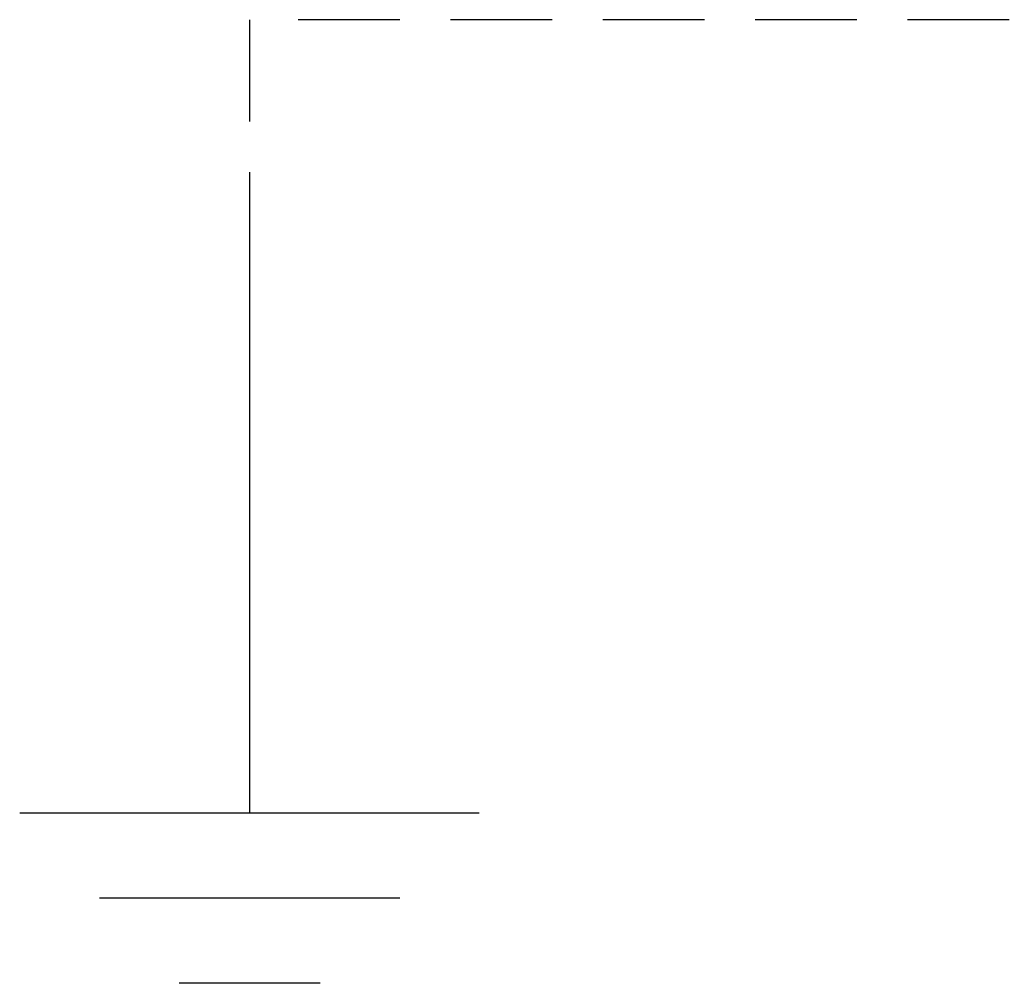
# Model space of a CAD drawing. Header units: feet. Extents: x 7035.7 to 7072.2, y 16926.3 to 16961.8.
import ezdxf

# ---------------------------------------------------------------- set-up
doc = ezdxf.new("R2010")
doc.units = ezdxf.units.FT
doc.header["$MEASUREMENT"] = 0
doc.linetypes.add('HIDDEN', pattern=[0.375, 0.25, -0.125])

msp = doc.modelspace()

# ---------------------------------------------------------------- linework, layer by layer
at = {"color": 92, "linetype": 'HIDDEN', "ltscale": 15}
for p, q in [((7044.144, 16961.815), (7044.144, 16952.499)), ((7072.185, 16961.815), (7044.253, 16961.815))]:
    msp.add_line(p, q, dxfattribs=at)
at = {"color": 92, "ltscale": 15}
msp.add_line((7044.144, 16952.499), (7044.144, 16932.538), dxfattribs=at)
at = {"color": 92, "linetype": 'Continuous', "ltscale": 4, "flags": 128}
for points in [[(7035.663, 16932.538), (7052.625, 16932.538)], [(7049.686, 16929.395), (7038.602, 16929.395)], [(7046.746, 16926.252), (7041.542, 16926.252)]]:
    msp.add_lwpolyline(points, dxfattribs=at)

doc.saveas('drawing.dxf')
